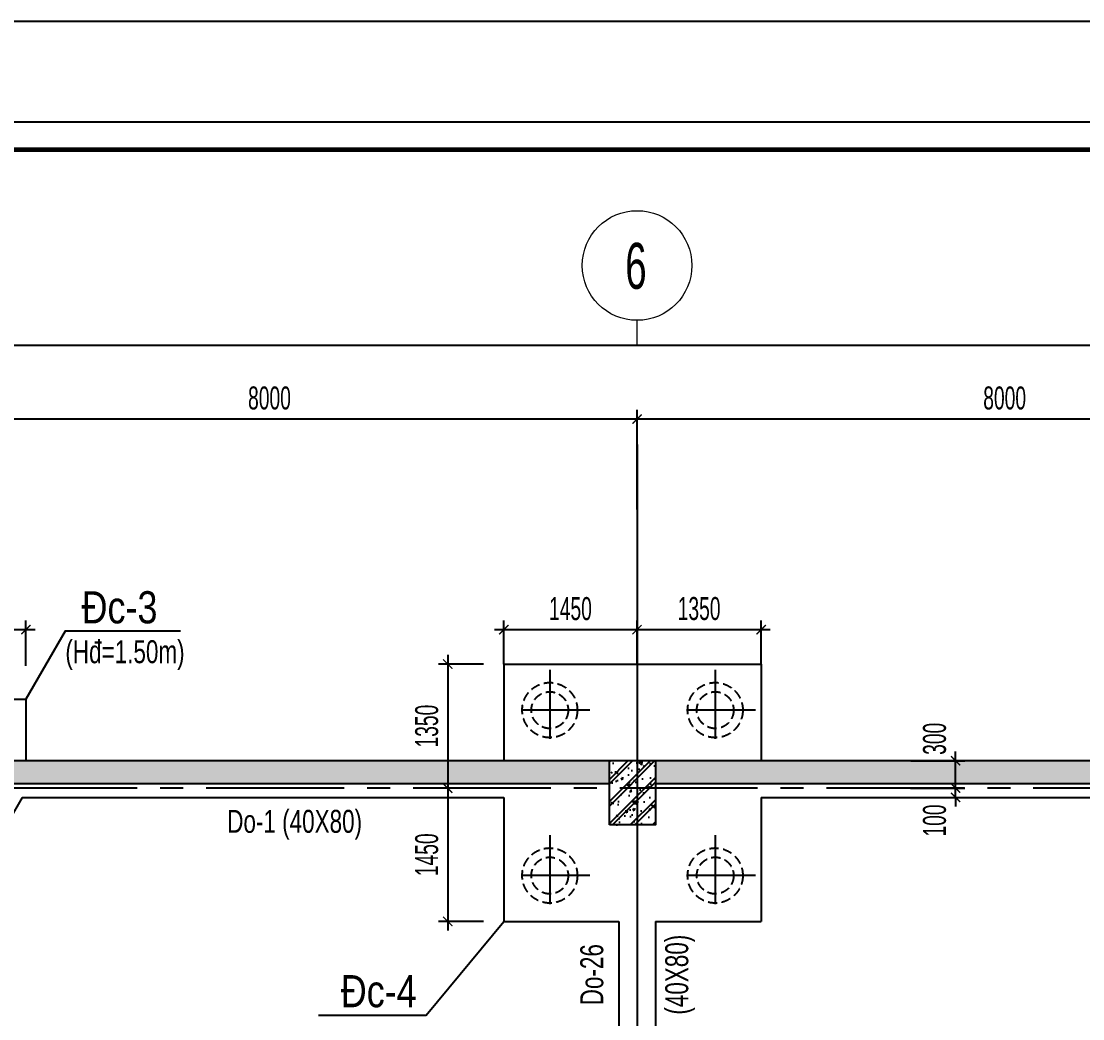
# Model space of a CAD drawing. Header units: millimetres. Extents: x 71 to 1853844, y -54216 to 5184.
# Drawn here: x 1811373 to 1822924, y -5670 to 5184 of the extents above; entities that cross this region are included whole.
import ezdxf
from ezdxf.enums import TextEntityAlignment as Align

# ---------------------------------------------------------------- set-up
doc = ezdxf.new("R2010")
doc.units = ezdxf.units.MM
doc.header["$LTSCALE"] = 1000
doc.header["$MEASUREMENT"] = 0
doc.header["$PDMODE"] = 3
doc.linetypes.add('CENTER2', pattern=[1.125, 0.75, -0.125, 0.125, -0.125])
doc.linetypes.add('HIDDEN', pattern=[0.375, 0.25, -0.125])
doc.layers.get('0').update_dxf_attribs({"linetype": 'CONTINUOUS'})
doc.layers.get('Defpoints').update_dxf_attribs({"linetype": 'CONTINUOUS'})
for name, color, linetype in [('CDC-KHUNGTEN', 7, 'CONTINUOUS'), ('CDC.01.AXIS', 160, 'CENTER2'), ('CDC.02.DIM', 1, 'CONTINUOUS'), ('CDC.03.BORDER', 3, 'CONTINUOUS'), ('CDC.04.HIDDEN', 8, 'HIDDEN'), ('CDC.06.TEXT', 2, 'CONTINUOUS'), ('CDC.09.COLUMN', 4, 'CONTINUOUS'), ('CDC.10.HATCH', 9, 'CONTINUOUS'), ('CDC.11.NOTE', 8, 'CONTINUOUS')]:
    doc.layers.add(name, color=color, linetype=linetype)
doc.layers.add('KCS_CHI', color=1, linetype='CONTINUOUS', lineweight=15)
doc.styles.add('ARIAL', font='arial.ttf', dxfattribs={"width": 0.6})
doc.dimstyles.new('100', dxfattribs={"dimscale": 100, "dimtxt": 2.5, "dimasz": 1, "dimexe": 1, "dimexo": 0, "dimgap": 1, "dimtad": 1, "dimdec": 0, "dimdsep": 46, "dimtxsty": 'ARIAL', "dimblk": 'ARCHTICK', "dimcen": 1, "dimdle": 1, "dimclrd": 1, "dimclre": 1, "dimclrt": 2, "dimadec": 0, "dimazin": 0, "dimtfac": 0.00072, "dimtdec": 0, "dimtix": 1, "dimtmove": 2, "dimatfit": 3, "dimldrblk": 'ARCHTICK', "dimfxl": 1, "dimtolj": 1, "dimarcsym": 0})
pattern_1 = [(140, (1206.07, 2432.2), (25.100854, 286.904073), [30, -330]), (85, (1206.07, 2432.2), (-300.876853, -55.500533), [24, -264]), (190.4514, (1208.16, 2456.1), (-275.775817, 231.403753), [25.496076, -280.456845]), (136.1842, (1126.07, 2432.2), (66.207606, 426.89642), [45, -495]), (186.6356, (1131.6, 2467.78), (-389.64715, 373.86508), [38.24412, -420.6852]), (81.1842, (1126.07, 2432.2), (-389.64744, 373.86478), [36, -396]), (111, (1146.07, 2472.2), (161.047556, 238.76282), [30, -330]), (316, (1146.07, 2472.2), (146.215924, 268.75285), [24, -264]), (161.4514, (1159.5, 2492.1), (-129.0122, 336.08905), [25.496076, -280.456845]), (157.5, (1206.07, 2432.2), (-117.749785, -62.3664733), [0, -260.8, 0, -268, 0, -265]), (94.5, (1206.07, 2432.2), (-152.041275, 113.34037), [0, -152.8, 0, -254.8, 0, -101]), (57.5, (1206.07, 2343), (9.021949, 213.5289745), [0, -100, 0, -312, 0, -414]), (47.5, (1206.07, 2303), (-40.041993, 233.274468), [0, -130, 0, -207.2, 0, -294]), (45, (1206.07, 2432.2), (-120.208153, 120.208153), []), (45, (1157.07, 2432.2), (-120.208153, 120.208153), [])]

# ---------------------------------------------------------------- blocks, each defined once
blk = doc.blocks.new('_ARCHTICK')
at = {"color": 0, "linetype": 'ByBlock', "const_width": 0.15}
blk.add_lwpolyline([(-0.5, -0.5), (0.5, 0.5)], dxfattribs=at)
blk = doc.blocks.new('*D11')
at = {"layer": 'CDC.02.DIM', "color": 1, "lineweight": -2, "transparency": 16777216}
for p, q in [((1810074, -129), (1810074, 956)), ((1818074, -129), (1818074, 956)), ((1809974, 856), (1818174, 856))]:
    blk.add_line(p, q, dxfattribs=at)
at = {"layer": 'Defpoints', "color": 0, "transparency": 16777216}
for p in [(1818074, 856), (1810074, -129), (1818074, -129)]:
    blk.add_point(p, dxfattribs=at)
at = {"layer": 'CDC.02.DIM', "color": 1, "lineweight": -2, "transparency": 16777216, "xscale": 100, "yscale": 100, "zscale": 100, "rotation": 180}
blk.add_blockref('_ARCHTICK', (1810074, 856), dxfattribs=at)
at = {"layer": 'CDC.02.DIM', "color": 1, "lineweight": -2, "transparency": 16777216, "xscale": 100, "yscale": 100, "zscale": 100}
blk.add_blockref('_ARCHTICK', (1818074, 856), dxfattribs=at)
at = {"layer": 'CDC.02.DIM', "color": 2, "transparency": 16777216, "insert": (1814074, 1083), "char_height": 250, "attachment_point": 5, "style": 'ARIAL'}
blk.add_mtext('\\A1;8000', dxfattribs=at)
blk = doc.blocks.new('*D12')
at = {"layer": 'CDC.02.DIM', "color": 1, "lineweight": -2, "transparency": 16777216}
for p, q in [((1818074, -129), (1818074, 956)), ((1826074, -129), (1826074, 956)), ((1817974, 856), (1826174, 856))]:
    blk.add_line(p, q, dxfattribs=at)
at = {"layer": 'Defpoints', "color": 0, "transparency": 16777216}
for p in [(1826074, 856), (1818074, -129), (1826074, -129)]:
    blk.add_point(p, dxfattribs=at)
at = {"layer": 'CDC.02.DIM', "color": 1, "lineweight": -2, "transparency": 16777216, "xscale": 100, "yscale": 100, "zscale": 100, "rotation": 180}
blk.add_blockref('_ARCHTICK', (1818074, 856), dxfattribs=at)
at = {"layer": 'CDC.02.DIM', "color": 1, "lineweight": -2, "transparency": 16777216, "xscale": 100, "yscale": 100, "zscale": 100}
blk.add_blockref('_ARCHTICK', (1826074, 856), dxfattribs=at)
at = {"layer": 'CDC.02.DIM', "color": 2, "transparency": 16777216, "insert": (1822074, 1083), "char_height": 250, "attachment_point": 5, "style": 'ARIAL'}
blk.add_mtext('\\A1;8000', dxfattribs=at)
blk = doc.blocks.new('*D14')
at = {"layer": 'CDC.02.DIM', "color": 1, "lineweight": -2, "transparency": 16777216}
for p, q in [((1778074, -129), (1778074, 1761)), ((1832474, -129), (1832474, 1761)), ((1777974, 1661), (1832574, 1661))]:
    blk.add_line(p, q, dxfattribs=at)
at = {"layer": 'Defpoints', "color": 0, "transparency": 16777216}
for p in [(1832474, 1661), (1778074, -129), (1832474, -129)]:
    blk.add_point(p, dxfattribs=at)
at = {"layer": 'CDC.02.DIM', "color": 1, "lineweight": -2, "transparency": 16777216, "xscale": 100, "yscale": 100, "zscale": 100, "rotation": 180}
blk.add_blockref('_ARCHTICK', (1778074, 1661), dxfattribs=at)
at = {"layer": 'CDC.02.DIM', "color": 1, "lineweight": -2, "transparency": 16777216, "xscale": 100, "yscale": 100, "zscale": 100}
blk.add_blockref('_ARCHTICK', (1832474, 1661), dxfattribs=at)
at = {"layer": 'CDC.02.DIM', "color": 2, "transparency": 16777216, "insert": (1805274, 1889), "char_height": 250, "attachment_point": 5, "style": 'ARIAL'}
blk.add_mtext('\\A1;54400', dxfattribs=at)
blk = doc.blocks.new('D600')
at = {"layer": 'CDC.01.AXIS'}
for p, q in [((2659919, 63050), (2659919, 62175)), ((2660356, 62612), (2659482, 62612))]:
    blk.add_line(p, q, dxfattribs=at)
at = {"layer": 'CDC.04.HIDDEN', "ltscale": 0.4}
for radius in [300, 200]:
    blk.add_circle((2659919, 62612), radius, dxfattribs=at)
blk = doc.blocks.new('*D86')
at = {"layer": 'CDC.02.DIM', "color": 1, "lineweight": -2, "transparency": 16777216}
for p, q in [((1810074, -1829), (1810074, -1336)), ((1811424, -1829), (1811424, -1336)), ((1809974, -1436), (1811524, -1436))]:
    blk.add_line(p, q, dxfattribs=at)
at = {"layer": 'Defpoints', "color": 0, "transparency": 16777216}
for p in [(1811424, -1436), (1810074, -1829), (1811424, -1829)]:
    blk.add_point(p, dxfattribs=at)
at = {"layer": 'CDC.02.DIM', "color": 1, "lineweight": -2, "transparency": 16777216, "xscale": 100, "yscale": 100, "zscale": 100, "rotation": 180}
blk.add_blockref('_ARCHTICK', (1810074, -1436), dxfattribs=at)
at = {"layer": 'CDC.02.DIM', "color": 1, "lineweight": -2, "transparency": 16777216, "xscale": 100, "yscale": 100, "zscale": 100}
blk.add_blockref('_ARCHTICK', (1811424, -1436), dxfattribs=at)
at = {"layer": 'CDC.02.DIM', "color": 2, "transparency": 16777216, "insert": (1810749, -1208), "char_height": 250, "attachment_point": 5, "style": 'ARIAL'}
blk.add_mtext('\\A1;1350', dxfattribs=at)
blk = doc.blocks.new('*D89')
at = {"layer": 'CDC.02.DIM', "color": 1, "lineweight": -2, "transparency": 16777216}
for p, q in [((1816624, -1811), (1816624, -1336)), ((1818074, -1811), (1818074, -1336)), ((1816524, -1436), (1818174, -1436))]:
    blk.add_line(p, q, dxfattribs=at)
at = {"layer": 'Defpoints', "color": 0, "transparency": 16777216}
for p in [(1818074, -1436), (1816624, -1811), (1818074, -1811)]:
    blk.add_point(p, dxfattribs=at)
at = {"layer": 'CDC.02.DIM', "color": 1, "lineweight": -2, "transparency": 16777216, "xscale": 100, "yscale": 100, "zscale": 100, "rotation": 180}
blk.add_blockref('_ARCHTICK', (1816624, -1436), dxfattribs=at)
at = {"layer": 'CDC.02.DIM', "color": 1, "lineweight": -2, "transparency": 16777216, "xscale": 100, "yscale": 100, "zscale": 100}
blk.add_blockref('_ARCHTICK', (1818074, -1436), dxfattribs=at)
at = {"layer": 'CDC.02.DIM', "color": 2, "transparency": 16777216, "insert": (1817349, -1209), "char_height": 250, "attachment_point": 5, "style": 'ARIAL'}
blk.add_mtext('\\A1;1450', dxfattribs=at)
blk = doc.blocks.new('*D90')
at = {"layer": 'CDC.02.DIM', "color": 1, "lineweight": -2, "transparency": 16777216}
for p, q in [((1818074, -1811), (1818074, -1336)), ((1819424, -1811), (1819424, -1336)), ((1817974, -1436), (1819524, -1436))]:
    blk.add_line(p, q, dxfattribs=at)
at = {"layer": 'Defpoints', "color": 0, "transparency": 16777216}
for p in [(1819424, -1436), (1818074, -1811), (1819424, -1811)]:
    blk.add_point(p, dxfattribs=at)
at = {"layer": 'CDC.02.DIM', "color": 1, "lineweight": -2, "transparency": 16777216, "xscale": 100, "yscale": 100, "zscale": 100, "rotation": 180}
blk.add_blockref('_ARCHTICK', (1818074, -1436), dxfattribs=at)
at = {"layer": 'CDC.02.DIM', "color": 1, "lineweight": -2, "transparency": 16777216, "xscale": 100, "yscale": 100, "zscale": 100}
blk.add_blockref('_ARCHTICK', (1819424, -1436), dxfattribs=at)
at = {"layer": 'CDC.02.DIM', "color": 2, "transparency": 16777216, "insert": (1818749, -1208), "char_height": 250, "attachment_point": 5, "style": 'ARIAL'}
blk.add_mtext('\\A1;1350', dxfattribs=at)
blk = doc.blocks.new('*D91')
at = {"layer": 'CDC.02.DIM', "color": 1, "lineweight": -2, "transparency": 16777216}
for p, q in [((1816014, -1711), (1816014, -3261)), ((1816404, -1811), (1815914, -1811)), ((1816404, -3161), (1815914, -3161))]:
    blk.add_line(p, q, dxfattribs=at)
at = {"layer": 'Defpoints', "color": 0, "transparency": 16777216}
for p in [(1816404, -1811), (1816014, -3161), (1816404, -3161)]:
    blk.add_point(p, dxfattribs=at)
at = {"layer": 'CDC.02.DIM', "color": 1, "lineweight": -2, "transparency": 16777216, "xscale": 100, "yscale": 100, "zscale": 100}
for p, rotation in [((1816014, -1811), 90), ((1816014, -3161), 270)]:
    blk.add_blockref('_ARCHTICK', p, dxfattribs=dict(at, rotation=rotation))
at = {"layer": 'CDC.02.DIM', "color": 2, "transparency": 16777216, "insert": (1815786, -2486), "char_height": 250, "attachment_point": 5, "rotation": 90, "style": 'ARIAL'}
blk.add_mtext('\\A1;1350', dxfattribs=at)
blk = doc.blocks.new('*D92')
at = {"layer": 'CDC.02.DIM', "color": 1, "lineweight": -2, "transparency": 16777216}
for p, q in [((1816014, -3061), (1816014, -4711)), ((1816404, -3161), (1815914, -3161)), ((1816404, -4611), (1815914, -4611))]:
    blk.add_line(p, q, dxfattribs=at)
at = {"layer": 'Defpoints', "color": 0, "transparency": 16777216}
for p in [(1816404, -3161), (1816014, -4611), (1816404, -4611)]:
    blk.add_point(p, dxfattribs=at)
at = {"layer": 'CDC.02.DIM', "color": 1, "lineweight": -2, "transparency": 16777216, "xscale": 100, "yscale": 100, "zscale": 100}
for p, rotation in [((1816014, -3161), 90), ((1816014, -4611), 270)]:
    blk.add_blockref('_ARCHTICK', p, dxfattribs=dict(at, rotation=rotation))
at = {"layer": 'CDC.02.DIM', "color": 2, "transparency": 16777216, "insert": (1815786, -3886), "char_height": 250, "attachment_point": 5, "rotation": 90, "style": 'ARIAL'}
blk.add_mtext('\\A1;1450', dxfattribs=at)
blk = doc.blocks.new('*D422')
at = {"layer": 'Defpoints', "color": 0, "transparency": 16777216}
for p in [(1821050, -3161), (1821540, -3161), (1821050, -3262)]:
    blk.add_point(p, dxfattribs=at)
at = {"layer": 'KCS_CHI', "color": 1, "lineweight": -2, "transparency": 16777216}
for p, q in [((1821540, -3161), (1821540, -3061)), ((1821050, -3161), (1821640, -3161)), ((1821540, -3262), (1821540, -3161)), ((1821050, -3262), (1821640, -3262)), ((1821540, -3262), (1821540, -3362))]:
    blk.add_line(p, q, dxfattribs=at)
at = {"layer": 'KCS_CHI', "color": 1, "lineweight": -2, "transparency": 16777216, "xscale": 100, "yscale": 100, "zscale": 100}
for p, rotation in [((1821540, -3161), 270), ((1821540, -3262), 90)]:
    blk.add_blockref('_ARCHTICK', p, dxfattribs=dict(at, rotation=rotation))
at = {"layer": 'KCS_CHI', "color": 2, "transparency": 16777216, "insert": (1821312, -3513), "char_height": 250, "attachment_point": 5, "rotation": 90, "style": 'ARIAL'}
blk.add_mtext('\\A1;100', dxfattribs=at)
blk = doc.blocks.new('*D423')
at = {"layer": 'Defpoints', "color": 0, "transparency": 16777216}
for p in [(1821054, -2862), (1821540, -2862), (1821050, -3161)]:
    blk.add_point(p, dxfattribs=at)
at = {"layer": 'KCS_CHI', "color": 1, "lineweight": -2, "transparency": 16777216}
for p, q in [((1821540, -3261), (1821540, -2762)), ((1821054, -2862), (1821640, -2862)), ((1821050, -3161), (1821640, -3161))]:
    blk.add_line(p, q, dxfattribs=at)
at = {"layer": 'KCS_CHI', "color": 1, "lineweight": -2, "transparency": 16777216, "xscale": 100, "yscale": 100, "zscale": 100}
for p, rotation in [((1821540, -2862), 90), ((1821540, -3161), 270)]:
    blk.add_blockref('_ARCHTICK', p, dxfattribs=dict(at, rotation=rotation))
at = {"layer": 'KCS_CHI', "color": 2, "transparency": 16777216, "insert": (1821312, -2624), "char_height": 250, "attachment_point": 5, "rotation": 90, "style": 'ARIAL'}
blk.add_mtext('\\A1;300', dxfattribs=at)
blk = doc.blocks.new('KHUNG TEN')
at = {"layer": 'CDC-KHUNGTEN', "color": 8}
blk.add_lwpolyline([(75096, 1100), (83000, 1100), (83000, 58300), (3000, 58300), (3000, 1100), (75096, 1100)], dxfattribs=at)
at = {"layer": 'CDC-KHUNGTEN', "color": 255, "lineweight": 60}
blk.add_lwpolyline([(74900, 1400), (74900, 58000), (3300, 58000), (3300, 1400), (74900, 1400)], close=True, dxfattribs=at)
at = {"layer": 'Defpoints', "color": 1, "ltscale": 0.2}
blk.add_lwpolyline([(0, 0), (0, 59400), (84100, 59400), (84100, 0), (0, 0)], close=True, dxfattribs=at)

msp = doc.modelspace()

# ---------------------------------------------------------------- hatches: boundary and pattern name
at = {"layer": 'CDC.10.HATCH'}
h = msp.add_hatch(dxfattribs=at)
h.set_pattern_fill('1BETONG2-BOP', color=256, scale=40, angle=90, style=0, pattern_type=2)
h.set_pattern_definition(pattern_1)
h.paths.add_polyline_path([(1785824.3, -2861.6), (1778274.3, -2861.6), (1778274.3, -3111.6), (1785824.3, -3111.6)])
h.paths.add_polyline_path([(1793774.3, -2861.6), (1786324.3, -2861.6), (1786324.3, -3111.6), (1793774.3, -3111.6)])
h.paths.add_polyline_path([(1801774.3, -2861.6), (1794274.3, -2861.6), (1794274.3, -3111.6), (1801774.3, -3111.6)])
h.paths.add_polyline_path([(1809774.3, -2861.6), (1802674.3, -2861.6), (1802674.3, -3111.6), (1809774.3, -3111.6)])
h.paths.add_polyline_path([(1817774.3, -2861.6), (1810274.3, -2861.6), (1810274.3, -3111.6), (1817774.3, -3111.6)])
h.paths.add_polyline_path([(1825874.3, -2861.6), (1818274.3, -2861.6), (1818274.3, -3111.6), (1825874.3, -3111.6)])
h.paths.add_polyline_path([(1832274.3, -2861.6), (1826374.3, -2861.6), (1826374.3, -3111.6), (1832274.3, -3111.6)])
h = msp.add_hatch(dxfattribs=at)
h.set_pattern_fill('1BETONG2-BOP', color=256, scale=40, angle=90, style=0, pattern_type=2)
h.set_pattern_definition(pattern_1)
h.paths.add_polyline_path([(1817774.3, -3561.5), (1818274.3, -3561.5), (1818274.3, -2861.5), (1817774.3, -2861.5)])
h = msp.add_hatch(dxfattribs=at)
h.set_pattern_fill('1BETONG2-BOP', color=256, scale=40, angle=90, style=0, pattern_type=2)
h.set_pattern_definition(pattern_1)
h.paths.add_polyline_path([(1817774.3, -3561.5), (1818274.3, -3561.5), (1818274.3, -2861.5), (1817774.3, -2861.5)])

# ---------------------------------------------------------------- linework, layer by layer
at = {"layer": 'CDC.01.AXIS', "ltscale": 2}
for p, q in [((1818074.3, 576.9), (1818074.3, -35145.9)), ((1818074.3, -578.6), (1818074.3, -35145.9)), ((1835136, -3161.5), (1776902.9, -3161.5)), ((1835136, -3161.5), (1776902.9, -3161.5))]:
    msp.add_line(p, q, dxfattribs=at)
at = {"layer": 'CDC.03.BORDER'}
for p, q in [((1816624.3, -1811.5), (1819424.3, -1811.5)), ((1816624.3, -1811.5), (1816624.3, -2861.6)), ((1819424.3, -1811.5), (1819424.3, -2861.6)), ((1808624.3, -2191.9), (1811424.3, -2191.9)), ((1811424.3, -2191.9), (1811424.3, -2861.6)), ((1811424.3, -2861.6), (1816624.3, -2861.6)), ((1819424.3, -2861.6), (1824724.3, -2861.6)), ((1811384, -3261.6), (1810524.3, -4750.7)), ((1811384, -3261.6), (1816624.3, -3261.6)), ((1816624.3, -3261.6), (1816624.3, -4611.5)), ((1819424.3, -3261.6), (1824764.5, -3261.6)), ((1819424.3, -3261.6), (1819424.3, -4611.5)), ((1816624.3, -4611.5), (1817874.3, -4611.5)), ((1817874.3, -4611.5), (1817874.3, -7011.5)), ((1818274.3, -4611.5), (1818274.3, -7011.5)), ((1818274.3, -4611.5), (1819424.3, -4611.5))]:
    msp.add_line(p, q, dxfattribs=at)
at = {"layer": 'CDC.09.COLUMN'}
for p, q in [((1777774.3, -2861.6), (1832773.7, -2861.6)), ((1810274.3, -3111.6), (1817774.3, -3111.6)), ((1818274.3, -3111.6), (1825874.3, -3111.6))]:
    msp.add_line(p, q, dxfattribs=at)
at = {"layer": 'CDC.09.COLUMN', "ltscale": 2000}
msp.add_lwpolyline([(1817774.3, -3561.5), (1817774.3, -2861.5), (1818274.3, -2861.5), (1818274.3, -3561.5)], close=True, dxfattribs=at)
msp.add_lwpolyline([(1817774.3, -3561.5), (1817774.3, -2861.5), (1818274.3, -2861.5), (1818274.3, -3561.5)], close=True, dxfattribs=at)
msp.add_lwpolyline([(1817774.3, -3561.5), (1817774.3, -2861.5), (1818274.3, -2861.5), (1818274.3, -3561.5)], close=True, dxfattribs=at)
msp.add_lwpolyline([(1817774.3, -3561.5), (1817774.3, -2861.5), (1818274.3, -2861.5), (1818274.3, -3561.5)], close=True, dxfattribs=at)
at = {"layer": 'CDC.11.NOTE'}
for points in [[(1813106.4, -1453.2), (1811850.7, -1453.2), (1811424.3, -2191.9)], [(1814607.4, -5630), (1815778.7, -5630), (1816624.3, -4611.5)]]:
    msp.add_lwpolyline(points, dxfattribs=at)
at = {"layer": 'KCS_CHI'}
msp.add_line((1818074.3, 1661.5), (1818074.3, 1929.5), dxfattribs=at)
msp.add_circle((1818074.3, 2526.1), 596.6, dxfattribs=at)

# ---------------------------------------------------------------- block references
at = {"layer": 'CDC.03.BORDER'}
for p in [(-842794.6, -64923.9), (-840994.6, -64923.9), (-842794.6, -66723.9), (-840994.6, -66723.9)]:
    msp.add_blockref('D600', p, dxfattribs=at)
at = {"layer": 'CDC.06.TEXT'}
msp.add_blockref('KHUNG TEN', (1769743.8, -54216), dxfattribs=at)

# ---------------------------------------------------------------- texts
at = {"layer": 'CDC.06.TEXT', "style": 'ARIAL', "width": 0.6}
msp.add_text('6', height=500, dxfattribs=at).set_placement((1817945.3, 2272.2))
at = {"layer": 'CDC.06.TEXT', "style": 'ARIAL'}
for s, height, width, p in [('Đc-3', 350, 0.8, (1812442.2, -1193.1)), ('(Hđ=1.50m)', 250, 0.7, (1812501.9, -1676.4)), ('Do-1 (40X80)', 250, 0.7, (1814348, -3522)), ('Đc-4', 350, 0.8, (1815262.7, -5369.9))]:
    msp.add_text(s, height=height, dxfattribs=dict(at, width=width)).set_placement(p, align=Align.MIDDLE_CENTER)
at = {"layer": 'CDC.06.TEXT', "style": 'ARIAL', "width": 0.7}
for s, p in [('(40X80)', (1818505.9, -5190.8)), ('Do-26', (1817581.3, -5190.8))]:
    msp.add_text(s, height=250, rotation=90, dxfattribs=at).set_placement(p, align=Align.MIDDLE_CENTER)

# ---------------------------------------------------------------- dimensions: what is measured, and where the dimension line sits
at = {"layer": 'CDC.02.DIM'}
for base, p1, p2, picture, middle in [((1832473.7, 1661.5), (1778073.7, -129.3), (1832473.7, -129.3), '*D14', (1805273.7, 1889.1)), ((1818074.3, 855.8), (1810074.3, -129.3), (1818074.3, -129.3), '*D11', (1814074.3, 1083.5)), ((1826074.3, 855.8), (1818074.3, -129.3), (1826074.3, -129.3), '*D12', (1822074.3, 1083.5)), ((1811424.3, -1436.2), (1810074.3, -1828.9), (1811424.3, -1828.9), '*D86', (1810749.3, -1208.5)), ((1818074.3, -1436.2), (1816624.3, -1811.5), (1818074.3, -1811.5), '*D89', (1817349.3, -1208.6)), ((1819424.3, -1436.2), (1818074.3, -1811.5), (1819424.3, -1811.5), '*D90', (1818749.3, -1208.5))]:
    dim = msp.add_linear_dim(base=base, p1=p1, p2=p2, dimstyle='100', dxfattribs=at)
    dim.commit()
    dim.dimension.update_dxf_attribs({"geometry": picture, "text_midpoint": middle})
for base, p1, p2, picture, middle in [((1816014.1, -3161.5), (1816404.3, -1811.5), (1816404.3, -3161.5), '*D91', (1815786.3, -2486.5)), ((1816014.1, -4611.5), (1816404.3, -3161.5), (1816404.3, -4611.5), '*D92', (1815786.4, -3886.5))]:
    dim = msp.add_linear_dim(base=base, p1=p1, p2=p2, angle=90, dimstyle='100', dxfattribs=at)
    dim.commit()
    dim.dimension.update_dxf_attribs({"geometry": picture, "text_midpoint": middle})
at = {"layer": 'KCS_CHI'}
for base, p1, p2, picture, middle in [((1821539.8, -2861.6), (1821050.5, -3161.5), (1821053.9, -2861.6), '*D423', (1821312.1, -2623.6)), ((1821539.8, -3161.5), (1821050.5, -3261.6), (1821050.5, -3161.5), '*D422', (1821312.2, -3513.4))]:
    dim = msp.add_linear_dim(base=base, p1=p1, p2=p2, angle=90, dimstyle='100', dxfattribs=at)
    dim.commit()
    dim.dimension.update_dxf_attribs({"geometry": picture, "text_midpoint": middle, "dimtype": 160})

doc.saveas('drawing.dxf')
